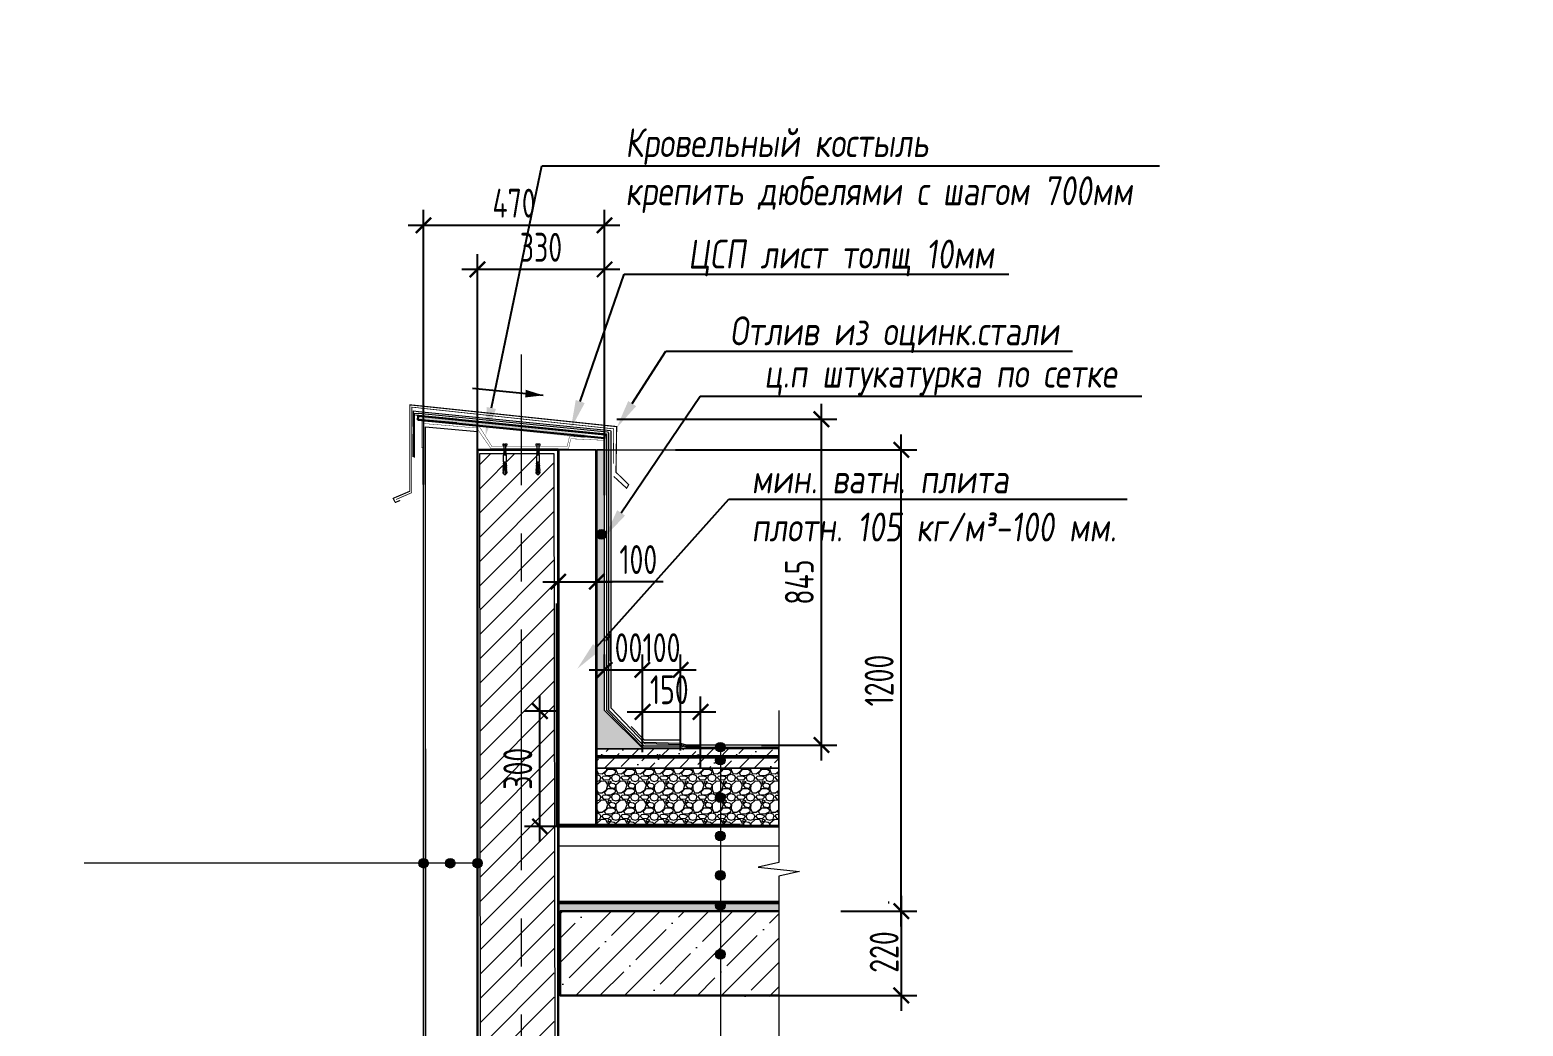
# Model space of a CAD drawing. Header units: millimetres. Extents: x -360149 to 682031, y -35655 to 209517.
# Drawn here: x 595349 to 599228, y 122683 to 125270 of the extents above; entities that cross this region are included whole.
import ezdxf
from ezdxf import colors
from ezdxf.entities.mleader import LeaderData, LeaderLine
from ezdxf.math import Vec2, Vec3

# ---------------------------------------------------------------- set-up
doc = ezdxf.new("R2010")
doc.units = ezdxf.units.MM
doc.header["$MEASUREMENT"] = 0
doc.header["$PDMODE"] = 3
doc.header["$PDSIZE"] = -4
doc.linetypes.add('CENTER', pattern=[2, 1.25, -0.25, 0.25, -0.25])
doc.linetypes.add('штриховая 50', pattern=[1, 0.5, -0.5])
doc.layers.get('0').update_dxf_attribs({"color": 250, "lineweight": 9})
doc.layers.get('Defpoints').update_dxf_attribs({"color": 6})
for name, color, linetype, lineweight in [('0.35', 30, 'Continuous', 30), ('_0', 250, 'Continuous', 9), ('_Выноска', 7, 'Continuous', 15), ('TN-ГИДРОИЗОЛЯЦИЯ БИТУМАЯ нижняя', 173, 'Continuous', 15), ('АР_Навесной фасад', 147, 'Continuous', 5), ('АР_Оси', 195, 'Continuous', 9), ('АР_Тонкие', 250, 'Continuous', 5), ('Крепеж', 251, 'Continuous', 15), ('Маркировка потолков', 7, 'Continuous', 9)]:
    doc.layers.add(name, color=color, linetype=linetype, lineweight=lineweight)
doc.styles.add('ISOCPEUR', font='isocpeur.ttf', dxfattribs={"width": 0.7})
doc.styles.add('Архитект', font='isocpeur.ttf', dxfattribs={"width": 0.8, "oblique": 8})
doc.dimstyles.new('R_50', dxfattribs={"dimtxt": 140, "dimasz": 30, "dimexe": 20, "dimexo": 0, "dimgap": 20, "dimtad": 1, "dimdec": 0, "dimrnd": 5, "dimzin": 0, "dimdsep": 46, "dimtxsty": 'ISOCPEUR', "dimblk": 'ARCHTICK', "dimcen": 50, "dimdle": 20, "dimclrd": 256, "dimclre": 256, "dimclrt": 256, "dimadec": 0, "dimazin": 0, "dimtfac": 2, "dimtdec": 0, "dimtofl": 0, "dimtmove": 1, "dimatfit": 3, "dimfxl": 1, "dimtvp": 3, "dimtolj": 1, "dimtzin": 0, "dimarcsym": 0})

# ---------------------------------------------------------------- blocks, each defined once
blk = doc.blocks.new('*U1687')
blk.add_lwpolyline([(0, -17.58), (0, -1), (2.25, -0.5), (-2.25, 0), (0, 0.5), (0, 26.72)])
blk = doc.blocks.new('_ArchTick')
at = {"color": 0, "linetype": 'ByBlock', "const_width": 0.15}
blk.add_lwpolyline([(-0.5, -0.5), (0.5, 0.5)], dxfattribs=at)
blk = doc.blocks.new('*D1879')
at = {"layer": '_0', "lineweight": -2, "ltscale": 500, "transparency": 16777216}
for p, q in [((597612.2, 123021.1), (597612.2, 122722.3)), ((597454.9, 122981.1), (597652.2, 122981.1)), ((597268.1, 122762.3), (597652.2, 122762.3))]:
    blk.add_line(p, q, dxfattribs=at)
at = {"layer": 'Defpoints', "color": 0, "lineweight": 30, "ltscale": 500, "transparency": 16777216}
for p in [(597454.9, 122981.1), (597268.1, 122762.3), (597612.2, 122762.3)]:
    blk.add_point(p, dxfattribs=at)
at = {"layer": '_0', "lineweight": -2, "ltscale": 500, "transparency": 16777216, "xscale": 40, "yscale": 40, "zscale": 40}
for p, rotation in [((597612.2, 122981.1), 90), ((597612.2, 122762.3), 270)]:
    blk.add_blockref('_ArchTick', p, dxfattribs=dict(at, rotation=rotation))
at = {"layer": '_0', "ltscale": 500, "transparency": 16777216, "insert": (597567.7, 122875), "char_height": 75, "attachment_point": 5, "rotation": 90, "style": 'ISOCPEUR'}
blk.add_mtext('\\A1;220', dxfattribs=at)
blk = doc.blocks.new('*D1880')
at = {"layer": '_0', "lineweight": -2, "ltscale": 500, "transparency": 16777216}
for p, q in [((597404.9, 123372.6), (597404.9, 124298.7)), ((596872.9, 124258.7), (597444.9, 124258.7)), ((597248.7, 123412.6), (597444.9, 123412.6))]:
    blk.add_line(p, q, dxfattribs=at)
at = {"layer": 'Defpoints', "color": 0, "lineweight": 30, "ltscale": 500, "transparency": 16777216}
for p in [(596872.9, 124258.7), (597404.9, 124258.7), (597248.7, 123412.6)]:
    blk.add_point(p, dxfattribs=at)
at = {"layer": '_0', "lineweight": -2, "ltscale": 500, "transparency": 16777216, "xscale": 40, "yscale": 40, "zscale": 40}
for p, rotation in [((597404.9, 124258.7), 90), ((597404.9, 123412.6), 270)]:
    blk.add_blockref('_ArchTick', p, dxfattribs=dict(at, rotation=rotation))
at = {"layer": '_0', "ltscale": 500, "transparency": 16777216, "insert": (597347.4, 123835.7), "char_height": 75, "attachment_point": 5, "rotation": 90, "style": 'ISOCPEUR'}
blk.add_mtext('\\A1;845', dxfattribs=at)
blk = doc.blocks.new('*D1881')
at = {"layer": '_0', "lineweight": -2, "ltscale": 500, "transparency": 16777216}
for p, q in [((596720.9, 123767.1), (596720.9, 123876.8)), ((596821.4, 123759.8), (596821.4, 123876.8)), ((596680.9, 123836.8), (596861.4, 123836.8)), ((596993.7, 123836.8), (596821.4, 123836.8))]:
    blk.add_line(p, q, dxfattribs=at)
at = {"layer": 'Defpoints', "color": 0, "lineweight": 30, "ltscale": 500, "transparency": 16777216}
for p in [(596821.4, 123836.8), (596720.9, 123767.1), (596821.4, 123759.8)]:
    blk.add_point(p, dxfattribs=at)
at = {"layer": '_0', "lineweight": -2, "ltscale": 500, "transparency": 16777216, "xscale": 40, "yscale": 40, "zscale": 40, "rotation": 180}
blk.add_blockref('_ArchTick', (596720.9, 123836.8), dxfattribs=at)
at = {"layer": '_0', "lineweight": -2, "ltscale": 500, "transparency": 16777216, "xscale": 40, "yscale": 40, "zscale": 40}
blk.add_blockref('_ArchTick', (596821.4, 123836.8), dxfattribs=at)
at = {"layer": '_0', "ltscale": 500, "transparency": 16777216, "insert": (596929.1, 123894.3), "char_height": 75, "attachment_point": 5, "style": 'ISOCPEUR'}
blk.add_mtext('\\A1;100', dxfattribs=at)
blk = doc.blocks.new('*D1882')
at = {"layer": '_0', "lineweight": -2, "ltscale": 500, "transparency": 16777216}
for p, q in [((597612.2, 122941.1), (597612.2, 124219.1)), ((597025.6, 124179.1), (597652.2, 124179.1)), ((597506.8, 122981.1), (597652.2, 122981.1))]:
    blk.add_line(p, q, dxfattribs=at)
at = {"layer": 'Defpoints', "color": 0, "lineweight": 30, "ltscale": 500, "transparency": 16777216}
for p in [(597025.6, 124179.1), (597612.2, 124179.1), (597506.8, 122981.1)]:
    blk.add_point(p, dxfattribs=at)
at = {"layer": '_0', "lineweight": -2, "ltscale": 500, "transparency": 16777216, "xscale": 40, "yscale": 40, "zscale": 40}
for p, rotation in [((597612.2, 124179.1), 90), ((597612.2, 122981.1), 270)]:
    blk.add_blockref('_ArchTick', p, dxfattribs=dict(at, rotation=rotation))
at = {"layer": '_0', "ltscale": 500, "transparency": 16777216, "insert": (597554.7, 123580.1), "char_height": 75, "attachment_point": 5, "rotation": 90, "style": 'ISOCPEUR'}
blk.add_mtext('\\A1;1200', dxfattribs=at)
blk = doc.blocks.new('Дюбель')
at = {"layer": 'Крепеж'}
for points in [[(-48.1, 2.8), (-49, 2.8), (-50.4, 2.1), (-50.4, -2.1), (-49, -2.8), (-48.1, -2.8)], [(-17.5, 4.2), (-18.3, 2.8), (-21.1, 3), (-21, 4.4), (-23.1, 4.5), (-23.9, 3.1), (-26.7, 3.3), (-26.6, 4.7), (-28.7, 4.8), (-29.5, 3.4), (-32.3, 3.6), (-32.2, 5), (-34.3, 5.1), (-35, 3.7), (-37.8, 3.9), (-37.8, 5.3), (-39.9, 5.4), (-40.6, 4), (-43.4, 4.2), (-43.4, 5.6), (-45.5, 5.7), (-48, 4.4), (-48.1, 1.6), (-17.6, 0), (-48.1, -1.6), (-48, -4.4), (-45.5, -5.7), (-43.4, -5.6), (-43.4, -4.2), (-40.6, -4), (-39.9, -5.4), (-37.8, -5.3), (-37.8, -3.9), (-35, -3.7), (-34.3, -5.1), (-32.2, -5), (-32.3, -3.6), (-29.5, -3.4), (-28.7, -4.8), (-26.6, -4.7), (-26.7, -3.3), (-23.9, -3.1), (-23.1, -4.5), (-21, -4.4), (-21.1, -3), (-18.3, -2.8), (-17.5, -4.2)], [(0, -4.2), (0, 4.2), (-17.5, 4.2), (-17.5, -4.2), (0, -4.2)]]:
    blk.add_lwpolyline(points, dxfattribs=at)
blk = doc.blocks.new('A$C2a593a76')
at = {"layer": 'Крепеж'}
blk.add_lwpolyline([(8.5, 50.4), (8.5, 74.5), (10.5, 75.3, 0.300062), (11.4, 76.7), (11.4, 78.3), (6.4, 78.3), (6.4, 76.3), (5, 76.3), (5, 78.3), (0, 78.3), (0, 76.7, 0.300062), (0.9, 75.3), (2.9, 74.5), (2.9, 50.4)], format="xyb", dxfattribs=at)
for points in [[(2.9, 56.5), (9.6, 59.3), (8.5, 60.7), (1.8, 57.9)], [(2.9, 53.8), (9.6, 56.6), (8.5, 58), (1.8, 55.2)], [(2.9, 51.1), (9.6, 53.9), (8.5, 55.3), (1.8, 52.5)]]:
    blk.add_lwpolyline(points, close=True, dxfattribs=at)
blk.add_lwpolyline([(7.6, 50.4), (9.6, 51.2), (8.5, 52.6), (3.1, 50.4)], dxfattribs=at)
at = {"layer": 'Крепеж', "rotation": 90}
blk.add_blockref('Дюбель', (5.7, 50.4), dxfattribs=at)
blk = doc.blocks.new('*D1884')
at = {"layer": '_0', "lineweight": -2, "ltscale": 500, "transparency": 16777216}
for p, q in [((596841.4, 123607.8), (596841.4, 123647.8)), ((596939.8, 123393.7), (596939.8, 123647.8)), ((596801.4, 123607.8), (596979.8, 123607.8))]:
    blk.add_line(p, q, dxfattribs=at)
at = {"layer": 'Defpoints', "color": 0, "lineweight": 30, "ltscale": 500, "transparency": 16777216}
for p in [(596841.4, 123607.8), (596939.8, 123607.8), (596939.8, 123393.7)]:
    blk.add_point(p, dxfattribs=at)
at = {"layer": '_0', "lineweight": -2, "ltscale": 500, "transparency": 16777216, "xscale": 40, "yscale": 40, "zscale": 40, "rotation": 180}
blk.add_blockref('_ArchTick', (596841.4, 123607.8), dxfattribs=at)
at = {"layer": '_0', "lineweight": -2, "ltscale": 500, "transparency": 16777216, "xscale": 40, "yscale": 40, "zscale": 40}
blk.add_blockref('_ArchTick', (596939.8, 123607.8), dxfattribs=at)
at = {"layer": '_0', "ltscale": 500, "transparency": 16777216, "insert": (596890.6, 123665.3), "char_height": 75, "attachment_point": 5, "style": 'ISOCPEUR'}
blk.add_mtext('\\A1;100', dxfattribs=at)
blk = doc.blocks.new('*D1885')
at = {"layer": '_0', "lineweight": -2, "ltscale": 500, "transparency": 16777216}
for p, q in [((596939.8, 123522), (596939.8, 123647.8)), ((597039.1, 123398), (597039.1, 123647.8)), ((596899.8, 123607.8), (597079.1, 123607.8))]:
    blk.add_line(p, q, dxfattribs=at)
at = {"layer": 'Defpoints', "color": 0, "lineweight": 30, "ltscale": 500, "transparency": 16777216}
for p in [(597039.1, 123607.8), (596939.8, 123522), (597039.1, 123398)]:
    blk.add_point(p, dxfattribs=at)
at = {"layer": '_0', "lineweight": -2, "ltscale": 500, "transparency": 16777216, "xscale": 40, "yscale": 40, "zscale": 40, "rotation": 180}
blk.add_blockref('_ArchTick', (596939.8, 123607.8), dxfattribs=at)
at = {"layer": '_0', "lineweight": -2, "ltscale": 500, "transparency": 16777216, "xscale": 40, "yscale": 40, "zscale": 40}
blk.add_blockref('_ArchTick', (597039.1, 123607.8), dxfattribs=at)
at = {"layer": '_0', "ltscale": 500, "transparency": 16777216, "insert": (596989.5, 123665.3), "char_height": 75, "attachment_point": 5, "style": 'ISOCPEUR'}
blk.add_mtext('\\A1;100', dxfattribs=at)
blk = doc.blocks.new('*D1886')
at = {"layer": '_0', "lineweight": -2, "ltscale": 500, "transparency": 16777216}
for p, q in [((596940.2, 123472.5), (596940.2, 123538.7)), ((597090.7, 123352.6), (597090.7, 123538.7)), ((596900.2, 123498.7), (597130.7, 123498.7))]:
    blk.add_line(p, q, dxfattribs=at)
at = {"layer": 'Defpoints', "color": 0, "lineweight": 30, "ltscale": 500, "transparency": 16777216}
for p in [(596940.2, 123472.5), (597090.7, 123498.7), (597090.7, 123352.6)]:
    blk.add_point(p, dxfattribs=at)
at = {"layer": '_0', "lineweight": -2, "ltscale": 500, "transparency": 16777216, "xscale": 40, "yscale": 40, "zscale": 40, "rotation": 180}
blk.add_blockref('_ArchTick', (596940.2, 123498.7), dxfattribs=at)
at = {"layer": '_0', "lineweight": -2, "ltscale": 500, "transparency": 16777216, "xscale": 40, "yscale": 40, "zscale": 40}
blk.add_blockref('_ArchTick', (597090.7, 123498.7), dxfattribs=at)
at = {"layer": '_0', "ltscale": 500, "transparency": 16777216, "insert": (597009.6, 123556.2), "char_height": 75, "attachment_point": 5, "style": 'ISOCPEUR'}
blk.add_mtext('\\A1;150', dxfattribs=at)
blk = doc.blocks.new('*D1889')
at = {"layer": '_0', "lineweight": -2, "ltscale": 500, "transparency": 16777216}
for p, q in [((596511.1, 124179.1), (596511.1, 124687.8)), ((596841.4, 124179.1), (596841.4, 124687.8)), ((596881.4, 124647.8), (596471.1, 124647.8))]:
    blk.add_line(p, q, dxfattribs=at)
at = {"layer": 'Defpoints', "color": 0, "lineweight": 30, "ltscale": 500, "transparency": 16777216}
for p in [(596511.1, 124647.8), (596511.1, 124179.1), (596841.4, 124179.1)]:
    blk.add_point(p, dxfattribs=at)
at = {"layer": '_0', "lineweight": -2, "ltscale": 500, "transparency": 16777216, "xscale": 40, "yscale": 40, "zscale": 40, "rotation": 180}
blk.add_blockref('_ArchTick', (596511.1, 124647.8), dxfattribs=at)
at = {"layer": '_0', "lineweight": -2, "ltscale": 500, "transparency": 16777216, "xscale": 40, "yscale": 40, "zscale": 40}
blk.add_blockref('_ArchTick', (596841.4, 124647.8), dxfattribs=at)
at = {"layer": '_0', "ltscale": 500, "transparency": 16777216, "insert": (596676.3, 124705.3), "char_height": 75, "attachment_point": 5, "style": 'ISOCPEUR'}
blk.add_mtext('\\A1;330', dxfattribs=at)
blk = doc.blocks.new('*D1890')
at = {"layer": '_0', "lineweight": -2, "ltscale": 500, "transparency": 16777216}
for p, q in [((596371.1, 124089), (596371.1, 124802.4)), ((596841.4, 124061.6), (596841.4, 124802.4)), ((596331.1, 124762.4), (596881.4, 124762.4))]:
    blk.add_line(p, q, dxfattribs=at)
at = {"layer": 'Defpoints', "color": 0, "lineweight": 30, "ltscale": 500, "transparency": 16777216}
for p in [(596841.4, 124762.4), (596371.1, 124089), (596841.4, 124061.6)]:
    blk.add_point(p, dxfattribs=at)
at = {"layer": '_0', "lineweight": -2, "ltscale": 500, "transparency": 16777216, "xscale": 40, "yscale": 40, "zscale": 40, "rotation": 180}
blk.add_blockref('_ArchTick', (596371.1, 124762.4), dxfattribs=at)
at = {"layer": '_0', "lineweight": -2, "ltscale": 500, "transparency": 16777216, "xscale": 40, "yscale": 40, "zscale": 40}
blk.add_blockref('_ArchTick', (596841.4, 124762.4), dxfattribs=at)
at = {"layer": '_0', "ltscale": 500, "transparency": 16777216, "insert": (596606.3, 124819.9), "char_height": 75, "attachment_point": 5, "style": 'ISOCPEUR'}
blk.add_mtext('\\A1;470', dxfattribs=at)
blk = doc.blocks.new('*D1892')
at = {"layer": '_0', "lineweight": -2, "ltscale": 500, "transparency": 16777216}
for p, q in [((596673.6, 123161.1), (596673.6, 123540.9)), ((596721.3, 123500.9), (596633.6, 123500.9)), ((596718.8, 123201.1), (596633.6, 123201.1))]:
    blk.add_line(p, q, dxfattribs=at)
at = {"layer": 'Defpoints', "color": 0, "lineweight": 30, "ltscale": 500, "transparency": 16777216}
for p in [(596673.6, 123500.9), (596721.3, 123500.9), (596718.8, 123201.1)]:
    blk.add_point(p, dxfattribs=at)
at = {"layer": '_0', "lineweight": -2, "ltscale": 500, "transparency": 16777216, "xscale": 40, "yscale": 40, "zscale": 40}
for p, rotation in [((596673.6, 123500.9), 90), ((596673.6, 123201.1), 270)]:
    blk.add_blockref('_ArchTick', p, dxfattribs=dict(at, rotation=rotation))
at = {"layer": '_0', "ltscale": 500, "transparency": 16777216, "insert": (596616.1, 123351), "char_height": 75, "attachment_point": 5, "rotation": 90, "style": 'ISOCPEUR'}
blk.add_mtext('\\A1;300', dxfattribs=at)

msp = doc.modelspace()

# ---------------------------------------------------------------- hatches: boundary and pattern name
at = {"lineweight": 9, "transparency": 33554559}
h = msp.add_hatch(dxfattribs=at)
h.set_pattern_fill('AR-SAND', color=256, scale=5, angle=83.526)
h.set_pattern_definition([(121.0260016, (611586.233, -312202.328), (-9.60819652, 0.77331083), [0, -7.6, 0, -8.5, 0, -8.125]), (91.0260016, (611586.233, -312202.328), (-13.02301596, 10.3834727), [0, -4.1, 0, -6.85, 0, -2.625]), (51.0260016, (611585.54, -312208.439), (1.72751854, 15.47460722), [0, -2.5, 0, -9, 0, -11.75]), (41.0260016, (611585.54, -312208.439), (-2.66565517, 15.4295843), [0, -1.25, 0, -5.9, 0, -6.75])])
h.paths.add_polyline_path([(596357.7, 124267.38), (596357.7, 124257.34), (596791.41, 124209.55), (596792.53, 124219.48)])
h = msp.add_hatch(dxfattribs=at)
h.set_pattern_fill('AR-SAND', color=256, scale=5, angle=0.00002)
h.set_pattern_definition([(37.5000203, (164670.2696, 59706.787), (-0.31497021, 9.63411873), [0, -7.6, 0, -8.5, 0, -8.125]), (7.5000203, (164670.27, 59706.787), (8.8488785, 14.11073347), [0, -4.1, 0, -6.85, 0, -2.625]), (327.5000203, (164664.1196, 59706.787), (15.5707093, 0.0283008), [0, -2.5, 0, -9, 0, -11.75]), (317.5000203, (164664.12, 59706.787), (15.03063146, 4.38838316), [0, -1.25, 0, -5.9, 0, -6.75])])
h.paths.add_polyline_path([(596841.44, 124179.12), (596821.44, 124179.12), (596821.44, 123402.56), (596941.38, 123402.62), (596841.44, 123502.57)])
h = msp.add_hatch(dxfattribs=at)
h.set_pattern_fill('ANSI36', color=256, scale=8.657649, angle=0.00002)
h.set_pattern_definition([(45, (595664.697, 122875.627), (14.5777, 53.4517), [68.7201, -13.744, 0, -13.744])])
h.paths.add_polyline_path([(597294.11, 123402.8), (596821.44, 123402.56), (596821.44, 123352.56), (597294.11, 123352.56)])
h = msp.add_hatch(dxfattribs=at)
h.set_pattern_fill('GRAVEL', color=256, scale=50)
h.set_pattern_definition([(228.0127875, (164606.2696, 58726.786), (-400, -450), [6.7268, -665.9544024]), (184.9697407, (164601.7696, 58721.786), (600, 50), [11.5434, -1142.796238]), (132.5104471, (164590.2696, 58720.786), (500, -550), [8.1394, -805.80163]), (267.273689, (164570.7696, 58708.286), (50, 1000), [10.5119, -1040.677902]), (292.8336542, (164570.2696, 58697.786), (-250, 600), [10.30775, -1020.4686564]), (357.273689, (164574.2696, 58688.286), (-1000, 50), [10.5119, -1040.677902]), (37.69424047, (164584.7696, 58687.786), (-650, -500), [13.90145, -1376.2424274]), (72.25532837, (164595.7696, 58696.286), (350, 1100), [13.1244, -1299.316075]), (121.4295656, (164599.7696, 58708.786), (-400, 650), [10.5475, -1044.2036555]), (175.2363583, (164594.2696, 58717.786), (550, -50), [12.0416, -590.038129]), (222.3974378, (164582.2696, 58718.786), (-600, -550), [15.5724, -1541.66875]), (138.8140748, (164620.2696, 58707.786), (-350, 300), [5.31505, -526.1922406]), (171.4692344, (164616.2696, 58711.286), (650, -100), [10.11185, -1001.075571]), (225, (164606.27, 58712.786), (-6e-15, -50), [7.07105, -63.639628]), (203.1985905, (164602.7696, 58718.786), (250, 100), [3.8079, -376.9807553]), (291.8014095, (164599.27, 58717.286), (-50, 150), [5.38515, -263.8730904]), (30.9637565, (164601.2696, 58712.286), (150, 100), [8.74645, -282.801145]), (161.565051, (164608.77, 58716.786), (100, -50), [6.32455, -151.789333]), (16.3895403, (164570.2696, 58717.286), (500, 150), [8.86, -877.1422573]), (70.3461759, (164578.7696, 58719.786), (-200, -550), [7.43305, -735.8703874]), (293.1985905, (164608.7696, 58726.786), (-100, 250), [7.61575, -373.1729053]), (343.6104597, (164611.7696, 58719.786), (-500, 150), [8.86, -877.1422573]), (339.4439548, (164570.2696, 58686.286), (-250, 100), [8.544, -418.656187]), (294.7751406, (164578.2696, 58683.286), (-250, 550), [7.1589, -708.732153]), (66.8014095, (164609.2696, 58676.786), (100, 250), [7.61575, -373.1729053]), (17.3540246, (164612.2696, 58683.786), (-650, -200), [8.38155, -829.7711807]), (69.4439548, (164584.7696, 58676.786), (-100, -250), [4.272, -422.928187]), (101.3099325, (164606.27, 58676.786), (-50, 200), [2.5495, -252.4014757]), (165.9637565, (164605.77, 58679.286), (150, -50), [10.30775, -195.847531]), (186.00900596, (164595.7696, 58681.786), (500, 50), [9.5525, -945.696159]), (303.6900675, (164601.27, 58707.786), (-50, 100), [7.2111, -173.066464]), (353.1572266, (164605.2696, 58701.786), (850, -100), [12.5897, -1246.378131]), (60.9453959, (164617.7696, 58700.286), (-200, -350), [5.1478, -509.633707]), (90, (164620.27, 58704.786), (-50, 50), [3, -47]), (120.2564372, (164594.7696, 58683.286), (200, -350), [6.9462, -687.6759995]), (48.0127875, (164591.2696, 58689.286), (400, 450), [13.4536, -659.2276024]), (0, (164600.27, 58699.286), (50, 50), [13, -37]), (325.3048465, (164613.2696, 58699.286), (500, -350), [7.9057, -782.663715]), (254.0546041, (164619.7696, 58694.786), (-50, -200), [7.2801, -356.7253945]), (207.64597536, (164617.7696, 58687.786), (-950, -500), [11.85325, -1173.473709]), (175.42607874, (164607.2696, 58682.286), (-650, 50), [12.53995, -1241.4536704])])
h.paths.add_polyline_path([(597294.11, 123352.56), (596821.44, 123352.56), (596821.44, 123201.07), (597294.11, 123201.07)])
h = msp.add_hatch(dxfattribs=at)
h.set_pattern_fill('AR-SAND', color=256, scale=5, angle=0.00002)
h.set_pattern_definition([(37.5000203, (164570.2696, 58676.786), (-0.31497021, 9.63411873), [0, -7.6, 0, -8.5, 0, -8.125]), (7.5000203, (164570.27, 58676.786), (8.8488785, 14.11073347), [0, -4.1, 0, -6.85, 0, -2.625]), (327.5000203, (164564.1196, 58676.786), (15.5707093, 0.0283008), [0, -2.5, 0, -9, 0, -11.75]), (317.5000203, (164564.12, 58676.786), (15.03063146, 4.38838316), [0, -1.25, 0, -5.9, 0, -6.75])])
h.paths.add_polyline_path([(597294.11, 123001.07), (596720.94, 123001.07), (596720.94, 122981.07), (597294.11, 122981.07)])
at = {"layer": '_Выноска'}
h = msp.add_hatch(color=256, dxfattribs=at)
edge = h.paths.add_edge_path()
edge.add_arc((596833.02, 123959.66), 12.42, 0, 360)
h = msp.add_hatch(color=256, dxfattribs=at)
edge = h.paths.add_edge_path()
edge.add_arc((596833.02, 123959.66), 12.42, 0, 360)
h = msp.add_hatch(color=256, dxfattribs=at)
edge = h.paths.add_edge_path()
edge.add_arc((597142.22, 123407.13), 12.42, 0, 360)
h = msp.add_hatch(color=256, dxfattribs=at)
edge = h.paths.add_edge_path()
edge.add_arc((597142.22, 123407.13), 12.42, 0, 360)
h = msp.add_hatch(color=256, dxfattribs=at)
edge = h.paths.add_edge_path()
edge.add_arc((597142.22, 123373.42), 12.42, 0, 360)
h = msp.add_hatch(color=256, dxfattribs=at)
edge = h.paths.add_edge_path()
edge.add_arc((597142.22, 123373.42), 12.42, 0, 360)
h = msp.add_hatch(color=256, dxfattribs=at)
edge = h.paths.add_edge_path()
edge.add_arc((597142.22, 123276), 12.42, 0, 360)
h = msp.add_hatch(color=256, dxfattribs=at)
edge = h.paths.add_edge_path()
edge.add_arc((597142.22, 123276), 12.42, 0, 360)
h = msp.add_hatch(color=256, dxfattribs=at)
edge = h.paths.add_edge_path()
edge.add_arc((597142.22, 123176.38), 12.42, 0, 360)
h = msp.add_hatch(color=256, dxfattribs=at)
edge = h.paths.add_edge_path()
edge.add_arc((597142.22, 123176.38), 12.42, 0, 360)
h = msp.add_hatch(color=256, dxfattribs=at)
edge = h.paths.add_edge_path()
edge.add_arc((596371.35, 123105.59), 12.42, 0, 360)
h = msp.add_hatch(color=256, dxfattribs=at)
edge = h.paths.add_edge_path()
edge.add_arc((596371.35, 123105.59), 12.42, 0, 360)
h = msp.add_hatch(color=256, dxfattribs=at)
edge = h.paths.add_edge_path()
edge.add_arc((596440.56, 123105.59), 12.42, 0, 360)
h = msp.add_hatch(color=256, dxfattribs=at)
edge = h.paths.add_edge_path()
edge.add_arc((596511.35, 123105.59), 12.42, 0, 360)
h = msp.add_hatch(color=256, dxfattribs=at)
edge = h.paths.add_edge_path()
edge.add_arc((597142.22, 123074.09), 12.42, 0, 360)
h = msp.add_hatch(color=256, dxfattribs=at)
edge = h.paths.add_edge_path()
edge.add_arc((597142.22, 123074.09), 12.42, 0, 360)
h = msp.add_hatch(color=256, dxfattribs=at)
edge = h.paths.add_edge_path()
edge.add_arc((597142.22, 122995.58), 12.42, 0, 360)
h = msp.add_hatch(color=256, dxfattribs=at)
edge = h.paths.add_edge_path()
edge.add_arc((597142.22, 122995.58), 12.42, 0, 360)
h = msp.add_hatch(color=256, dxfattribs=at)
edge = h.paths.add_edge_path()
edge.add_arc((597142.22, 122868.98), 12.42, 0, 360)
h = msp.add_hatch(color=256, dxfattribs=at)
edge = h.paths.add_edge_path()
edge.add_arc((597142.22, 122868.98), 12.42, 0, 360)
at = {"layer": 'Маркировка потолков', "lineweight": 9, "ltscale": 5000, "transparency": 33554610}
h = msp.add_hatch(dxfattribs=at)
h.set_pattern_fill('ANSI31', color=256, scale=356.9777)
h.set_pattern_definition([(45, (165172.59, 63667.024), (-31.552669, 31.552669), [])])
h.paths.add_polyline_path([(596710.94, 124169.12), (596517.99, 124169.12), (596517.99, 122567.11), (596710.94, 122567.11)])
h = msp.add_hatch(dxfattribs=at)
h.set_pattern_fill('ANSI35', color=256, scale=356.9777)
h.set_pattern_definition([(45, (164524.89, 58676.79), (-63.105338, 63.105338), []), (45, (164588, 58676.79), (-63.105338, 63.105338), [111.555531, -22.311106, 0, -22.311106])])
h.paths.add_polyline_path([(597294.11, 122759.76), (597294.11, 122981.07), (596726.05, 122981.03), (596726.07, 122762.3)])

# ---------------------------------------------------------------- linework, layer by layer
at = {"lineweight": 20}
msp.add_lwpolyline([(597294.11, 123402.8), (596821.44, 123402.56), (596821.44, 123352.56), (597294.11, 123352.56)], close=True, dxfattribs=at)
at = {"lineweight": 25}
msp.add_lwpolyline([(596821.44, 123380.36), (597294.11, 123380.36), (597294.11, 123383.36), (596821.44, 123383.36)], close=True, dxfattribs=at)
at = {"lineweight": 20}
msp.add_lwpolyline([(596821.44, 123201.07), (596821.44, 123201.07), (597294.11, 123201.07), (597294.11, 123352.56), (596821.44, 123352.56), (596821.44, 123206.11)], dxfattribs=at)
at = {"lineweight": 30}
for centre in [(596833.78, 123384.86), (596979.15, 123384.86), (596984.79, 123384.86), (597084.67, 123384.86), (597184.55, 123384.86)]:
    msp.add_circle(centre, 1.5, dxfattribs=at)
at = {"layer": '0.35', "color": 18, "ltscale": 200, "true_color": 0x000000}
msp.add_lwpolyline([(597294.11, 122981.07), (596726.18, 122981.07), (596725.94, 122762.26), (597294.11, 122762.26)], dxfattribs=at)
at = {"layer": '_0', "color": 251, "ltscale": 500}
for p, q in [((596371.13, 122566.11), (596371.13, 124178.13)), ((596376.13, 122566.11), (596376.13, 124178.13))]:
    msp.add_line(p, q, dxfattribs=at)
at = {"layer": '_0', "color": 7, "ltscale": 500}
for p, q in [((596709.09, 124179.12), (597105.6, 124179.12)), ((596723.05, 124179.12), (596723.05, 122981.07)), ((596821.44, 124179.12), (596821.44, 123206.11)), ((596720.94, 123151.07), (597294.11, 123151.07)), ((596720.94, 123001.07), (597294.11, 123001.07))]:
    msp.add_line(p, q, dxfattribs=at)
at = {"layer": '_0', "color": 7}
for p, q in [((596818.43, 124179.12), (596723.05, 124179.12)), ((596723.05, 124179.12), (596723.05, 123001.07)), ((596818.43, 123206.11), (596818.43, 124179.12)), ((596723.05, 123001.07), (596818.43, 123001.07))]:
    msp.add_line(p, q, dxfattribs=at)
at = {"layer": '_0', "color": 1, "ltscale": 500}
msp.add_line((596821.44, 123352.56), (597294.11, 123352.56), dxfattribs=at)
at = {"layer": '_0', "color": 7, "lineweight": 30, "ltscale": 500}
msp.add_line((596720.94, 123201.07), (597294.11, 123201.07), dxfattribs=at)
at = {"layer": '_0', "color": 7, "ltscale": 500}
msp.add_lwpolyline([(596635.93, 124325.22, 20, 0, 0), (596682.25, 124320.77, 0, 0, 0)], format="xyseb", dxfattribs=at)
at = {"layer": '_0', "color": 7, "lineweight": 30, "ltscale": 500, "const_width": 3}
for points in [[(596310.54, 124047.9), (596297.88, 124042.59), (596292.31, 124053.29), (596335.57, 124071.68), (596335.57, 124296.02), (596357.7, 124293.89)], [(596357.7, 124293.89), (596872.9, 124239.6), (596871.09, 124121.21), (596904.19, 124088.65), (596898.75, 124079.45), (596865.2, 124110.37)]]:
    msp.add_lwpolyline(points, dxfattribs=at)
at = {"layer": '_0', "color": 8, "lineweight": 200, "ltscale": 500, "const_width": 2}
for points in [[(596299.82, 124050.38), (596340.24, 124067.85), (596340.8, 124290.11), (596357.7, 124288.46)], [(596357.7, 124288.26), (596865.38, 124233.69), (596863.93, 124143.14)]]:
    msp.add_lwpolyline(points, dxfattribs=at)
at = {"layer": '_0', "color": 1, "ltscale": 500}
for points in [[(596344.52, 124160.78), (596345.24, 124280.22), (596357.7, 124279.09)], [(596347.93, 124159.54), (596348.04, 124274.73), (596357.7, 124273.87)], [(596350.23, 124270.14), (596357.7, 124269.47)], [(596357.7, 124279.09), (596856.51, 124229.11), (596857.48, 124227.79), (596857.48, 124069.48)], [(596357.7, 124274.09), (596849.06, 124225.88), (596851.44, 124222.57), (596851.44, 124069.48)], [(596357.7, 124269.58), (596846.44, 124221.04), (596846.44, 124069.48)], [(596846.44, 124081.47), (596846.44, 123503.3), (596942.06, 123405.46), (597043.96, 123405.46)], [(596851.44, 124081.47), (596851.44, 123504.08), (596943.19, 123410.88), (597039.11, 123410.88), (597052.79, 123407.13), (597294.11, 123407.13)], [(596857.48, 124081.47), (596857.48, 123508.88), (596945.77, 123416.23), (597039.11, 123413.89), (597053.46, 123409.72), (597090.66, 123409.72)], [(596910.12, 123460.8), (596944.7, 123425.79), (597039.11, 123426.13)], [(596943.27, 123419.88), (597039.11, 123417.17), (597053.26, 123413.32), (597294.11, 123413.32)]]:
    msp.add_lwpolyline(points, dxfattribs=at)
at = {"layer": '_0', "color": 7, "lineweight": 30, "ltscale": 500}
for points in [[(596457.57, 124258.43), (596357.69, 124267.38), (596356.81, 124257.42), (596457.57, 124248.39)], [(596357.7, 124257.34), (596841.65, 124209.52), (596842.53, 124219.48), (596357.7, 124267.38)]]:
    msp.add_lwpolyline(points, dxfattribs=at)
at = {"layer": '_0', "color": 7, "lineweight": 25, "ltscale": 500, "const_width": 1}
for points in [[(596365.72, 124185.76), (596365.72, 124253.86), (596515.07, 124241.29), (596548.97, 124187.73), (596647.35, 124187.73)], [(596647.35, 124182.73), (596546.12, 124182.73), (596509.27, 124236.04), (596370.72, 124247.7), (596370.72, 124185.76), (596365.72, 124185.76)], [(596572.19, 124187.73), (596744.09, 124187.73), (596750.42, 124214.07), (596841.42, 124209.62), (596840.92, 124203.95), (596753.74, 124208.04), (596748.01, 124182.73), (596572.02, 124182.73)]]:
    msp.add_lwpolyline(points, dxfattribs=at)
at = {"layer": '_0', "color": 7}
for points in [[(596376.13, 124238.65), (596511.13, 124226.81), (596511.13, 122567.11), (596377.22, 122567.11)], [(596841.44, 124179.12), (596821.44, 124179.12), (596821.44, 123402.56), (596941.38, 123402.62), (596841.44, 123502.57)]]:
    msp.add_lwpolyline(points, close=True, dxfattribs=at)
msp.add_lwpolyline([(596712.9, 122567.11), (596710.94, 124169.12), (596516.5, 124169.12), (596518.47, 122567.11)], dxfattribs=at)
at = {"layer": '_0', "color": 7, "ltscale": 500}
for points in [[(596715.89, 123780.29), (596715.89, 123201.07), (596720.94, 123201.07), (596720.94, 123481.07)], [(597142.22, 123413.32), (597142.22, 122258.45), (598020.96, 122258.45)], [(597194.62, 123206.11), (596715.89, 123206.11), (596715.89, 123201.07), (597194.62, 123201.07)], [(595489.72, 123106.2), (596511.13, 123106.2)], [(597294.11, 123006.11), (596723.05, 123006.11), (596723.05, 123001.07), (597294.11, 123001.07)], [(597580.01, 123001.07), (597580.01, 123006.11)]]:
    msp.add_lwpolyline(points, dxfattribs=at)
at = {"layer": '_Выноска'}
for centre in [(596833.02, 123959.66), (596833.02, 123959.66), (597142.22, 123407.13), (597142.22, 123407.13), (597142.22, 123373.42), (597142.22, 123373.42), (597142.22, 123276), (597142.22, 123276), (597142.22, 123176.38), (597142.22, 123176.38), (596371.35, 123105.59), (596371.35, 123105.59), (596440.56, 123105.59), (596511.35, 123105.59), (597142.22, 123074.09), (597142.22, 123074.09), (597142.22, 122995.58), (597142.22, 122995.58), (597142.22, 122868.98), (597142.22, 122868.98)]:
    msp.add_circle(centre, 12.42, dxfattribs=at)
at = {"layer": 'TN-ГИДРОИЗОЛЯЦИЯ БИТУМАЯ нижняя', "linetype": 'штриховая 50', "ltscale": 150, "const_width": 5}
for points in [[(596718.42, 123201.07), (596718.39, 123500.86)], [(596715.89, 123203.59), (597294.11, 123203.59)], [(596723.16, 123003.61), (597294.11, 123003.61)]]:
    msp.add_lwpolyline(points, dxfattribs=at)
at = {"layer": 'АР_Навесной фасад', "color": 18, "lineweight": 30, "ltscale": 100, "true_color": 0x000000}
msp.add_lwpolyline([(596511.13, 122567.11), (596511.13, 124179.12), (596720.94, 124179.12), (596720.94, 122567.11)], dxfattribs=at)
at = {"layer": 'АР_Оси', "linetype": 'CENTER', "ltscale": 500}
msp.add_line((596625.94, 122087.34), (596625.94, 124426.47), dxfattribs=at)
at = {"layer": 'АР_Тонкие', "linetype": 'ByBlock', "lineweight": -2}
msp.add_lwpolyline([(596682.25, 124320.77), (596498.05, 124338.46)], dxfattribs=at)

# ---------------------------------------------------------------- block references
at = {"ltscale": 100, "xscale": 23.79851555813043, "yscale": 23.79851555813043, "zscale": 23.79851555813043, "rotation": 180}
msp.add_blockref('*U1687', (597294.11, 123083.69), dxfattribs=at)
at = {"layer": '_0', "color": 7, "ltscale": 500}
for p in [(596576.83, 124115.36), (596662.75, 124115.36)]:
    msp.add_blockref('A$C2a593a76', p, dxfattribs=at)

# ---------------------------------------------------------------- dimensions: what is measured, and where the dimension line sits
at = {"layer": '_0', "color": 1, "ltscale": 500}
for base, p1, p2, picture, middle in [((596841.44, 124762.44), (596371.13, 124089.03), (596841.44, 124061.64), '*D1890', (596606.28, 124819.94)), ((596511.13, 124647.76), (596841.44, 124179.12), (596511.13, 124179.12), '*D1889', (596676.28, 124705.26))]:
    dim = msp.add_linear_dim(base=base, p1=p1, p2=p2, dimstyle='R_50', override={"dimtxt": 75, "dimasz": 40, "dimexe": 40, "dimpost": '\\X', "dimdle": 40}, dxfattribs=at)
    dim.commit()
    dim.dimension.update_dxf_attribs({"geometry": picture, "text_midpoint": middle})
for base, p1, p2, picture, middle in [((597404.94, 124258.75), (597248.73, 123412.63), (596872.9, 124258.75), '*D1880', (597347.44, 123835.69)), ((597612.25, 124179.12), (597506.85, 122981.07), (597025.58, 124179.12), '*D1882', (597554.75, 123580.1)), ((596673.63, 123500.86), (596718.76, 123201.07), (596721.26, 123500.86), '*D1892', (596616.13, 123350.96))]:
    dim = msp.add_linear_dim(base=base, p1=p1, p2=p2, angle=90, dimstyle='R_50', override={"dimtxt": 75, "dimasz": 40, "dimexe": 40, "dimpost": '\\X', "dimdle": 40}, dxfattribs=at)
    dim.commit()
    dim.dimension.update_dxf_attribs({"geometry": picture, "text_midpoint": middle})
for base, p1, p2, picture, middle in [((596821.4372, 123836.7743), (596720.9382, 123767.0623), (596821.4372, 123759.8247), '*D1881', (596929.1208, 123811.2439)), ((596939.79, 123607.81), (596841.44, 123607.81), (596939.79, 123393.7), '*D1884', (596890.62, 123607.81)), ((597039.11, 123607.81), (596939.79, 123521.98), (597039.11, 123398.05), '*D1885', (596989.45, 123607.81)), ((597090.6552, 123498.6637), (596940.1562, 123472.4747), (597090.6552, 123352.5587), '*D1886', (597009.5916, 123498.6637))]:
    dim = msp.add_linear_dim(base=base, p1=p1, p2=p2, dimstyle='R_50', override={"dimtxt": 75, "dimasz": 40, "dimexe": 40, "dimpost": '\\X', "dimdle": 40}, dxfattribs=at)
    dim.commit()
    dim.dimension.update_dxf_attribs({"geometry": picture, "text_midpoint": middle, "dimtype": 160})
dim = msp.add_linear_dim(base=(597612.25, 122762.26), p1=(597454.9, 122981.07), p2=(597268.1, 122762.26), angle=90, dimstyle='R_50', override={"dimtxt": 75, "dimasz": 40, "dimexe": 40, "dimpost": '\\X', "dimdle": 40}, dxfattribs=at)
dim.commit()
dim.dimension.update_dxf_attribs({"geometry": '*D1879', "text_midpoint": (597625.19, 122875.03), "dimtype": 160})

# ---------------------------------------------------------------- leaders
at = {"layer": 'АР_Тонкие', "lineweight": 15}
ml = msp.add_multileader_mtext('Standard', dxfattribs=at)
ml.set_content('\\A1;{\\Q0;\\W0.7;\\C7;Дюпель фасадный}', color=256, style='Архитект')
ml.set_leader_properties()
ml.build(insert=Vec2(0, 0))
ml.multileader.update_dxf_attribs({"text_left_attachment_type": 6, "text_right_attachment_type": 6, "dogleg_length": 50, "arrow_head_size": 75})
ctx = ml.context
ctx.base_point, ctx.char_height, ctx.arrow_head_size, ctx.landing_gap_size, ctx.plane_origin = Vec3(602101.5, 125172), 75, 75, 33.31, Vec3(606348.6, 126052.79)
ctx.left_attachment, ctx.right_attachment, ctx.text_align_type = 6, 6, 2
notes = []
notes.append((ctx, [(1, (1, 1, 0), (602077, 125172), (1, 0), 24.5, [(1, [(601858.74, 124737.06)], 0, [])])]))
ctx.mtext.insert, ctx.mtext.width, ctx.mtext.defined_height, ctx.mtext.alignment, ctx.mtext.flow_direction = Vec3(602709.69, 125269.5), 5276.741, 721.84, 3, 5
ml = msp.add_multileader_mtext('Standard', dxfattribs=at)
ml.set_content('Кровельный костыль\\Pкрепить дюбелями с шагом 700мм', color=256, style='Архитект')
ml.set_leader_properties()
ml.build(insert=Vec2(0, 0))
ml.multileader.update_dxf_attribs({"text_left_attachment_type": 6, "text_right_attachment_type": 6, "dogleg_length": 50, "arrow_head_size": 75})
ctx = ml.context
ctx.base_point, ctx.char_height, ctx.arrow_head_size, ctx.landing_gap_size, ctx.plane_origin = Vec3(593414.52, 124917.08), 75, 75, 33.31, Vec3(597544.88, 125514.34)
ctx.left_attachment, ctx.right_attachment = 6, 6
notes.append((ctx, [(1, (1, 1, 0), (593281.28, 124917.08), (1, 0), 133.25, [(1, [(592868.25, 124220.74)], 0, [])])]))
ctx.mtext.insert, ctx.mtext.width, ctx.mtext.defined_height, ctx.mtext.flow_direction = Vec3(593447.83, 125014.58), 5276.741, 721.84, 5
ml = msp.add_multileader_mtext('Standard', dxfattribs=at)
ml.set_content('Кровельный костыль\\Pкрепить дюбелями с шагом 700мм', color=256, style='Архитект')
ml.set_leader_properties()
ml.build(insert=Vec2(0, 0))
ml.multileader.update_dxf_attribs({"text_left_attachment_type": 6, "text_right_attachment_type": 6, "dogleg_length": 50, "arrow_head_size": 75})
ctx = ml.context
ctx.base_point, ctx.char_height, ctx.arrow_head_size, ctx.landing_gap_size, ctx.plane_origin = Vec3(596861.95, 124917.08), 75, 75, 33.31, Vec3(601092.3, 125514.34)
ctx.left_attachment, ctx.right_attachment = 6, 6
notes.append((ctx, [(1, (1, 1, 0), (596678.7, 124917.08), (1, 0), 183.25, [(1, [(596532.02, 124214.51)], 0, [])])]))
ctx.mtext.insert, ctx.mtext.width, ctx.mtext.defined_height, ctx.mtext.flow_direction = Vec3(596895.26, 125014.58), 5276.741, 721.84, 5
ml = msp.add_multileader_mtext('Standard', dxfattribs=at)
ml.set_content('ЦСП лист толщ 10мм', color=256, style='Архитект')
ml.set_leader_properties()
ml.build(insert=Vec2(0, 0))
ml.multileader.update_dxf_attribs({"text_left_attachment_type": 6, "text_right_attachment_type": 6, "dogleg_length": 50, "arrow_head_size": 75})
ctx = ml.context
ctx.base_point, ctx.char_height, ctx.arrow_head_size, ctx.landing_gap_size, ctx.plane_origin = Vec3(593577.82, 124635.13), 75, 75, 33.31, Vec3(597696.26, 125549.62)
ctx.left_attachment, ctx.right_attachment = 6, 6
notes.append((ctx, [(1, (1, 1, 0), (593444.57, 124635.13), (1, 0), 133.25, [(1, [(593249.84, 124240.24)], 0, [])])]))
ctx.mtext.insert, ctx.mtext.width, ctx.mtext.defined_height, ctx.mtext.flow_direction = Vec3(593611.13, 124725.13), 5276.741, 721.84, 5
ml = msp.add_multileader_mtext('Standard', dxfattribs=at)
ml.set_content('ЦСП лист толщ 10мм', color=256, style='Архитект')
ml.set_leader_properties()
ml.build(insert=Vec2(0, 0))
ml.multileader.update_dxf_attribs({"text_left_attachment_type": 6, "text_right_attachment_type": 6, "dogleg_length": 50, "arrow_head_size": 75})
ctx = ml.context
ctx.base_point, ctx.char_height, ctx.arrow_head_size, ctx.landing_gap_size, ctx.plane_origin = Vec3(597025.25, 124635.13), 75, 75, 33.31, Vec3(601243.69, 125549.62)
ctx.left_attachment, ctx.right_attachment = 6, 6
notes.append((ctx, [(1, (1, 1, 0), (596892, 124635.13), (1, 0), 133.25, [(1, [(596753.83, 124233.89)], 0, [])])]))
ctx.mtext.insert, ctx.mtext.width, ctx.mtext.defined_height, ctx.mtext.flow_direction = Vec3(597058.56, 124725.13), 5276.741, 721.84, 5
ml = msp.add_multileader_mtext('Standard', dxfattribs=at)
ml.set_content('Отлив из оцинк.стали', color=256, style='Архитект')
ml.set_leader_properties()
ml.build(insert=Vec2(0, 0))
ml.multileader.update_dxf_attribs({"text_left_attachment_type": 6, "text_right_attachment_type": 6, "dogleg_length": 50, "arrow_head_size": 75})
ctx = ml.context
ctx.base_point, ctx.char_height, ctx.arrow_head_size, ctx.landing_gap_size, ctx.plane_origin = Vec3(593686.32, 124435.79), 75, 75, 33.31, Vec3(598021.53, 125427.63)
ctx.left_attachment, ctx.right_attachment = 6, 6
notes.append((ctx, [(1, (1, 1, 0), (593553.07, 124435.79), (1, 0), 133.25, [(1, [(593325.3, 124236.1)], 0, [])])]))
ctx.mtext.insert, ctx.mtext.width, ctx.mtext.defined_height, ctx.mtext.flow_direction = Vec3(593719.63, 124525.79), 5276.741, 721.84, 5
ml = msp.add_multileader_mtext('Standard', dxfattribs=at)
ml.set_content('Отлив из оцинк.стали', color=256, style='Архитект')
ml.set_leader_properties()
ml.build(insert=Vec2(0, 0))
ml.multileader.update_dxf_attribs({"text_left_attachment_type": 6, "text_right_attachment_type": 6, "dogleg_length": 50, "arrow_head_size": 75})
ctx = ml.context
ctx.base_point, ctx.char_height, ctx.arrow_head_size, ctx.landing_gap_size, ctx.plane_origin = Vec3(597133.75, 124435.79), 75, 75, 33.31, Vec3(601568.95, 125427.63)
ctx.left_attachment, ctx.right_attachment = 6, 6
notes.append((ctx, [(1, (1, 1, 0), (597000.5, 124435.79), (1, 0), 133.25, [(1, [(596872.73, 124236.1)], 0, [])])]))
ctx.mtext.insert, ctx.mtext.width, ctx.mtext.defined_height, ctx.mtext.flow_direction = Vec3(597167.06, 124525.79), 5276.741, 721.84, 5
ml = msp.add_multileader_mtext('Standard', dxfattribs=at)
ml.set_content('ц.п штукатурка по сетке', color=256, style='Архитект')
ml.set_leader_properties()
ml.build(insert=Vec2(0, 0))
ml.multileader.update_dxf_attribs({"text_left_attachment_type": 6, "text_right_attachment_type": 6, "dogleg_length": 50, "arrow_head_size": 75})
ctx = ml.context
ctx.base_point, ctx.char_height, ctx.arrow_head_size, ctx.landing_gap_size, ctx.plane_origin = Vec3(593775.59, 124318.42), 75, 75, 33.31, Vec3(598021.53, 125246.96)
ctx.left_attachment, ctx.right_attachment = 6, 6
notes.append((ctx, [(1, (1, 1, 0), (593642.34, 124318.42), (1, 0), 133.25, [(1, [(593294.9, 123953.36)], 0, [])])]))
ctx.mtext.insert, ctx.mtext.width, ctx.mtext.defined_height, ctx.mtext.flow_direction = Vec3(593808.9, 124415.92), 5276.741, 721.84, 5
ml = msp.add_multileader_mtext('Standard', dxfattribs=at)
ml.set_content('ц.п штукатурка по сетке', color=256, style='Архитект')
ml.set_leader_properties()
ml.build(insert=Vec2(0, 0))
ml.multileader.update_dxf_attribs({"text_left_attachment_type": 6, "text_right_attachment_type": 6, "dogleg_length": 50, "arrow_head_size": 75})
ctx = ml.context
ctx.base_point, ctx.char_height, ctx.arrow_head_size, ctx.landing_gap_size, ctx.plane_origin = Vec3(597223.02, 124318.42), 75, 75, 33.31, Vec3(601568.95, 125246.96)
ctx.left_attachment, ctx.right_attachment = 6, 6
notes.append((ctx, [(1, (1, 1, 0), (597089.77, 124318.42), (1, 0), 133.25, [(1, [(596842.33, 123953.36)], 0, [])])]))
ctx.mtext.insert, ctx.mtext.width, ctx.mtext.defined_height, ctx.mtext.flow_direction = Vec3(597256.33, 124415.92), 5276.741, 721.84, 5
ml = msp.add_multileader_mtext('Standard', dxfattribs=at)
ml.set_content('мин. ватн. плита\\Pплотн. 105 кг/м³-100 мм.', color=256, style='Архитект')
ml.set_leader_properties()
ml.build(insert=Vec2(0, 0))
ml.multileader.update_dxf_attribs({"text_left_attachment_type": 6, "text_right_attachment_type": 6, "dogleg_length": 50, "arrow_head_size": 75})
ctx = ml.context
ctx.base_point, ctx.char_height, ctx.arrow_head_size, ctx.landing_gap_size, ctx.plane_origin = Vec3(597189.92, 124051.26), 75, 75, 33.31, Vec3(601543.86, 124904.24)
ctx.left_attachment, ctx.right_attachment = 6, 6
notes.append((ctx, [(1, (1, 1, 0), (597164.67, 124051.26), (1, 0), 25.25, [(1, [(596770.65, 123610.64)], 0, [])])]))
ctx.mtext.insert, ctx.mtext.width, ctx.mtext.defined_height, ctx.mtext.flow_direction = Vec3(597223.23, 124141.26), 1024.357, 721.84, 5
ml = msp.add_multileader_mtext('Standard', dxfattribs=at)
ml.set_content('\\A1;{\\Q0;\\W0.7;\\C7;Прижимной металлический фланец}', color=256, style='Архитект')
ml.set_leader_properties()
ml.build(insert=Vec2(0, 0))
ml.multileader.update_dxf_attribs({"text_left_attachment_type": 6, "text_right_attachment_type": 6, "dogleg_length": 50, "arrow_head_size": 75})
ctx = ml.context
ctx.base_point, ctx.char_height, ctx.arrow_head_size, ctx.landing_gap_size, ctx.plane_origin = Vec3(602779.5, 123943), 75, 75, 33.31, Vec3(608518.79, 124850.79)
ctx.left_attachment, ctx.right_attachment, ctx.text_align_type = 6, 6, 2
notes.append((ctx, [(1, (1, 1, 0), (602755, 123943), (1, 0), 24.5, [(0, [(602360.49, 123517.62), (602601.55, 123515.53)], 0, [])])]))
ctx.mtext.insert, ctx.mtext.width, ctx.mtext.defined_height, ctx.mtext.alignment, ctx.mtext.flow_direction = Vec3(603952.06, 124040.5), 5276.741, 721.84, 3, 5
for ctx, leaders in notes:
    for number, flags, end, landing, length, lines in leaders:
        leader = LeaderData()
        leader.index, (leader.has_last_leader_line, leader.has_dogleg_vector, leader.attachment_direction) = number, flags
        leader.last_leader_point, leader.dogleg_vector, leader.dogleg_length = Vec3(end), Vec3(landing), length
        for number, points, colour, breaks in lines:
            line = LeaderLine()
            line.index, line.vertices, line.color, line.breaks = number, Vec3.list(points), colors.encode_raw_color(colour), breaks
            leader.lines.append(line)
        ctx.leaders.append(leader)

doc.saveas('drawing.dxf')
